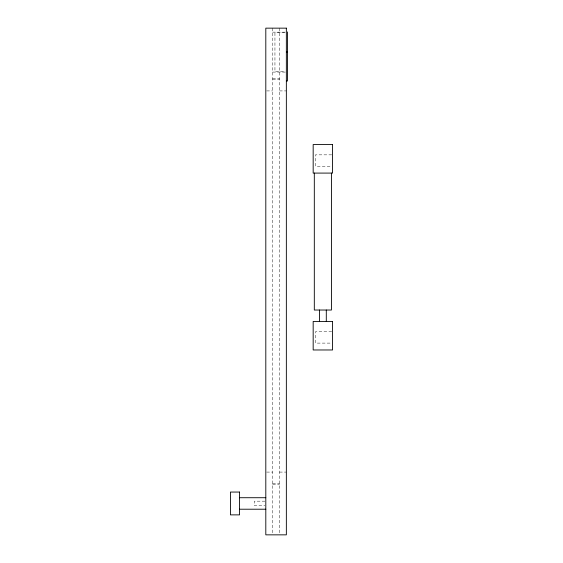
<?xml version="1.0" encoding="UTF-8"?>
<svg xmlns="http://www.w3.org/2000/svg" width="563" height="563" viewBox="0 0 563 563"><rect width="100%" height="100%" fill="white"/><g stroke="black" fill="none" stroke-linecap="round" stroke-linejoin="round"><path stroke-width="0.42" stroke-dasharray="2.81 2.11" d="M272.654 32.147L286.349 32.147M284.596 32.717L274.941 32.717L274.941 71.515L284.596 71.515M272.654 72.085L286.349 72.085M272.654 78.363L279.501 78.363M272.654 79.503L279.501 79.503M266.665 90.917L272.654 90.917M279.501 90.917L286.349 90.917M331.713 154.846L315.449 154.846L315.449 166.219L331.713 166.219M331.713 331.734L315.449 331.734L315.449 343.106L331.713 343.106M266.665 472.083L272.654 472.083M279.501 472.083L286.349 472.083M272.654 483.497L279.501 483.497M272.654 484.637L279.501 484.637M264.934 501.169L254.399 501.169L254.399 505.764L264.934 505.764M279.501 28.15L279.501 534.85M272.654 28.15L272.654 534.85"/><path stroke-width="0.84" d="M286.349 52.113L287.489 52.113M286.349 80.995L287.489 80.995L287.489 31.922M239.564 497.72L265.806 497.72M239.564 509.212L265.806 509.212M331.431 173.087L331.431 310.03L314.309 310.03L314.309 173.087M326.294 310.03L326.294 321.445M319.446 310.03L319.446 321.445M286.349 28.15L265.806 28.15L265.806 534.85L286.349 534.85L286.349 28.15M332.571 144.557L313.169 144.557L313.169 173.087L332.571 173.087L332.571 144.557M332.571 321.445L313.169 321.445L313.169 349.975L332.571 349.975L332.571 321.445M239.564 492.055L230.429 492.055L230.429 514.878L239.564 514.878L239.564 492.055"/></g></svg>
